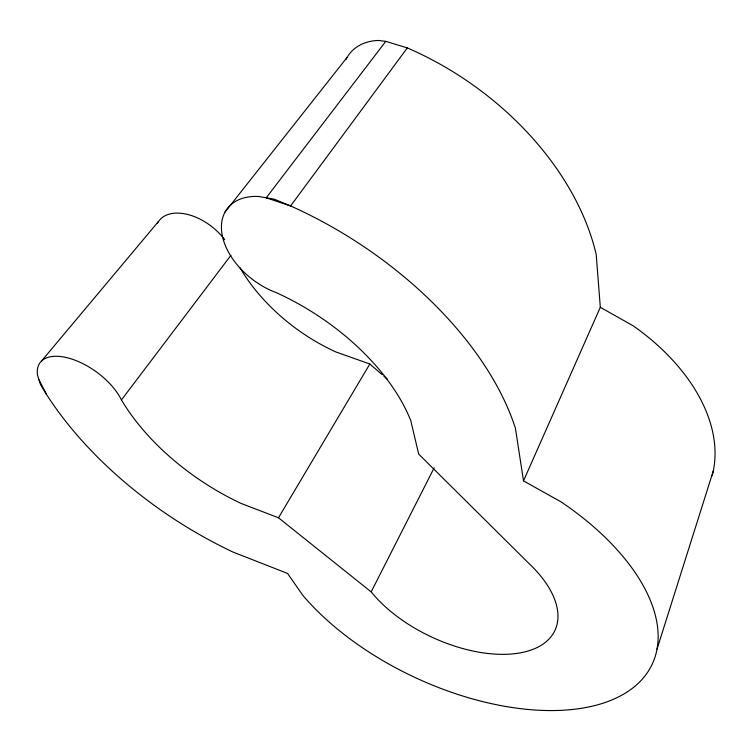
<?xml version="1.0" encoding="UTF-8"?>
<svg xmlns="http://www.w3.org/2000/svg" width="751" height="751" viewBox="0 0 751 751"><rect width="100%" height="100%" fill="white"/><g stroke="black" fill="none" stroke-linecap="round" stroke-linejoin="round"><path stroke-width="1.13" d="M657.022 649.127L713.29 470.952M523.503 480.884L515.421 428.258A287.398 165.933 32.9 0 0 290.59 205.962L274.322 199.222L258.4 196.452A63.413 41.361 36.8 0 0 222.155 234.913A63.413 41.361 36.8 0 0 276.246 292.637A176.738 101.085 32.8 0 1 410.806 420.729L418.664 454.064L528.732 563.259A109.205 58.306 25.1 0 1 520.246 652.872A109.205 58.306 25.1 0 1 371.172 591.891L278.48 517.786L241.343 503.545A176.738 101.085 32.8 0 1 121.437 399.926A50.843 25.722 35.9 0 0 69.881 358.471A50.843 25.722 35.9 0 0 37.55 375.275L40.545 384.643L46.553 394.538A287.398 165.933 32.9 0 0 233.298 552.192L287.567 573.445L303.019 595.59A209.811 112.716 25.1 0 0 607.108 701.8A209.811 112.716 25.1 0 0 560.997 501.846L523.503 480.884L600.321 307.29L596.191 254.42A254.58 176.25 34.7 0 0 407.324 47.914L385.77 41.361L378.748 40.479A55.405 42.563 41 0 0 345.901 59.507M371.172 591.891L434.172 467.807M278.48 517.786L369.839 364L382.212 374.721M407.324 47.914L290.59 205.962L266.22 197.813L385.77 41.361M121.437 399.926L230.942 255.302M225.112 211.951L346.943 57.602M41.587 360.968L160.545 219.01A45.529 27.984 38.4 0 1 224.727 239.71M369.839 364L335.988 351.994A156.893 107.825 34.5 0 1 239.898 267.685M600.321 307.29L633.337 325.925A187.637 122.075 24.2 0 1 712.201 475.561M383.977 376.251L387.507 379.311M39.024 379.903L46.553 394.538M157.231 223.545A45.529 27.984 38.4 0 1 158.386 221.592"/></g></svg>
